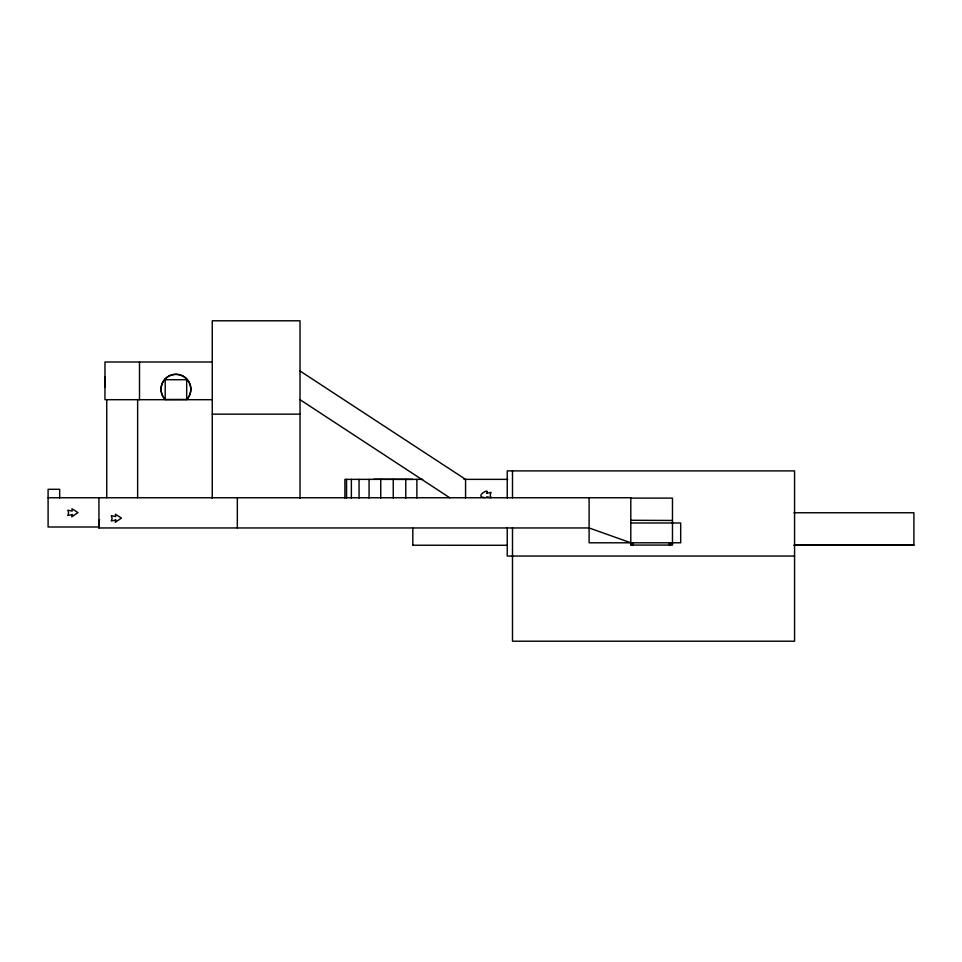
<?xml version="1.0" encoding="UTF-8"?>
<svg xmlns="http://www.w3.org/2000/svg" width="962" height="962" viewBox="0 0 962 962"><rect width="100%" height="100%" fill="white"/><g stroke="black" fill="none" stroke-linecap="round" stroke-linejoin="round"><path stroke-width="1.44" d="M99.531 519.66A19.541 19.541 0 0 0 98.942 522.378L98.942 526.996L48.1 526.996L48.1 489.297L59.68 489.297L59.68 497.991M672.474 542.796L669.36 545.069L669.36 542.796M212.265 362.001L104.966 362.001L104.966 399.687L212.265 399.687M212.265 414.165L300.024 414.165M373.725 479.268L412.722 479.365M422.691 479.365L344.901 479.365L344.901 498.039M463.973 479.365L507.732 479.365M48.1 497.751L630.795 497.751L630.795 545.069L672.474 545.069L672.474 498.112L630.795 498.112M793.915 512.758L913.9 512.758L913.9 545.238L793.915 545.238M630.651 520.274L672.474 520.454M630.795 522.979L680.687 522.979L680.687 542.796L589.105 542.796L589.105 497.751M98.942 522.39L98.942 527.958L589.105 527.958L630.795 542.796L633.321 545.069L633.321 542.796M794.384 545.117L913.9 545.117M412.818 545.238L507.347 545.286M794.564 556.048L507.239 556.048L507.239 527.585M486.652 496.801L491.017 497.655L490.199 495.021L491.053 492.388L486.592 493.362C490.836 486.772 473.713 496.813 484.451 497.558M300.024 370.995L465.572 479.365L465.572 498.039M300.024 399.687L449.771 497.763M105.062 380.663L105.111 386.977L105.062 380.952M631.18 542.796L631.18 545.069M512.493 470.887L512.493 497.787M512.493 527.669L512.493 641.209L794.564 641.209L794.564 470.887L507.239 470.887L507.239 498.039M416.883 479.365L416.895 498.039M412.818 528.27L412.818 545.286M405.76 479.365L405.76 498.039M393.242 479.365L393.254 498.039M380.736 479.365L380.736 498.039M369.071 479.365L369.071 498.039M359.054 479.365L359.067 498.039M351.37 479.365L351.383 498.039M346.548 479.365L346.548 498.039M300.024 498.268L300.024 320.791L212.265 320.791L212.265 498.268M237.337 497.751L237.337 527.958M139.502 362.001L139.502 399.687M137.638 399.687L137.638 497.751M106.734 399.687L106.734 497.751M98.942 497.751L98.942 527.958M105.147 376.767L105.135 381.229L105.147 376.767M72.246 514.514L71.741 516.847L77.994 512.602L71.982 508.778L72.198 511.075L67.821 510.221L68.639 512.854L67.785 515.488L72.246 514.514M115.741 519.985L115.224 522.318L121.477 518.085L115.464 514.261L115.68 516.546L111.303 515.692L112.121 518.326L111.279 520.959L115.741 519.985M186.676 379.713L165.199 379.713L165.199 399.519L186.676 399.495L186.676 379.713M165.512 378.691A14.851 14.851 0 0 0 165.199 399.531A14.935 14.935 0 0 1 165.44 378.535A14.935 14.935 0 0 1 186.436 378.535A14.935 14.935 0 0 1 186.676 399.531A14.851 14.851 0 0 0 186.351 378.691A14.851 14.851 0 0 0 165.512 378.691"/></g></svg>
